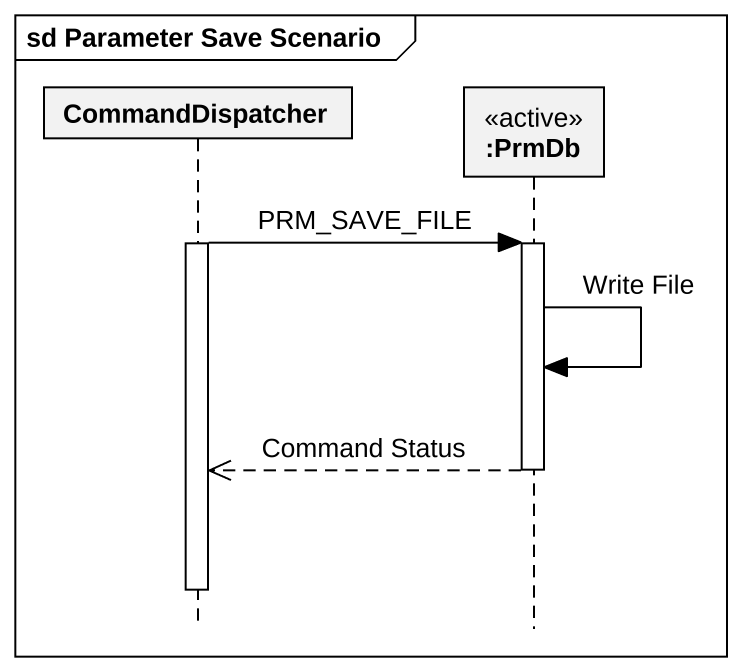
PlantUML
@startuml
mainframe sd Parameter Save Scenario
hide footbox
participant CommandDispatcher
participant ":PrmDb" as PrmDb <<active>>

activate CommandDispatcher
CommandDispatcher -> PrmDb : PRM_SAVE_FILE
activate PrmDb
PrmDb -> PrmDb : Write File
PrmDb -->> CommandDispatcher : Command Status
deactivate PrmDb
deactivate CommandDispatcher
@enduml
